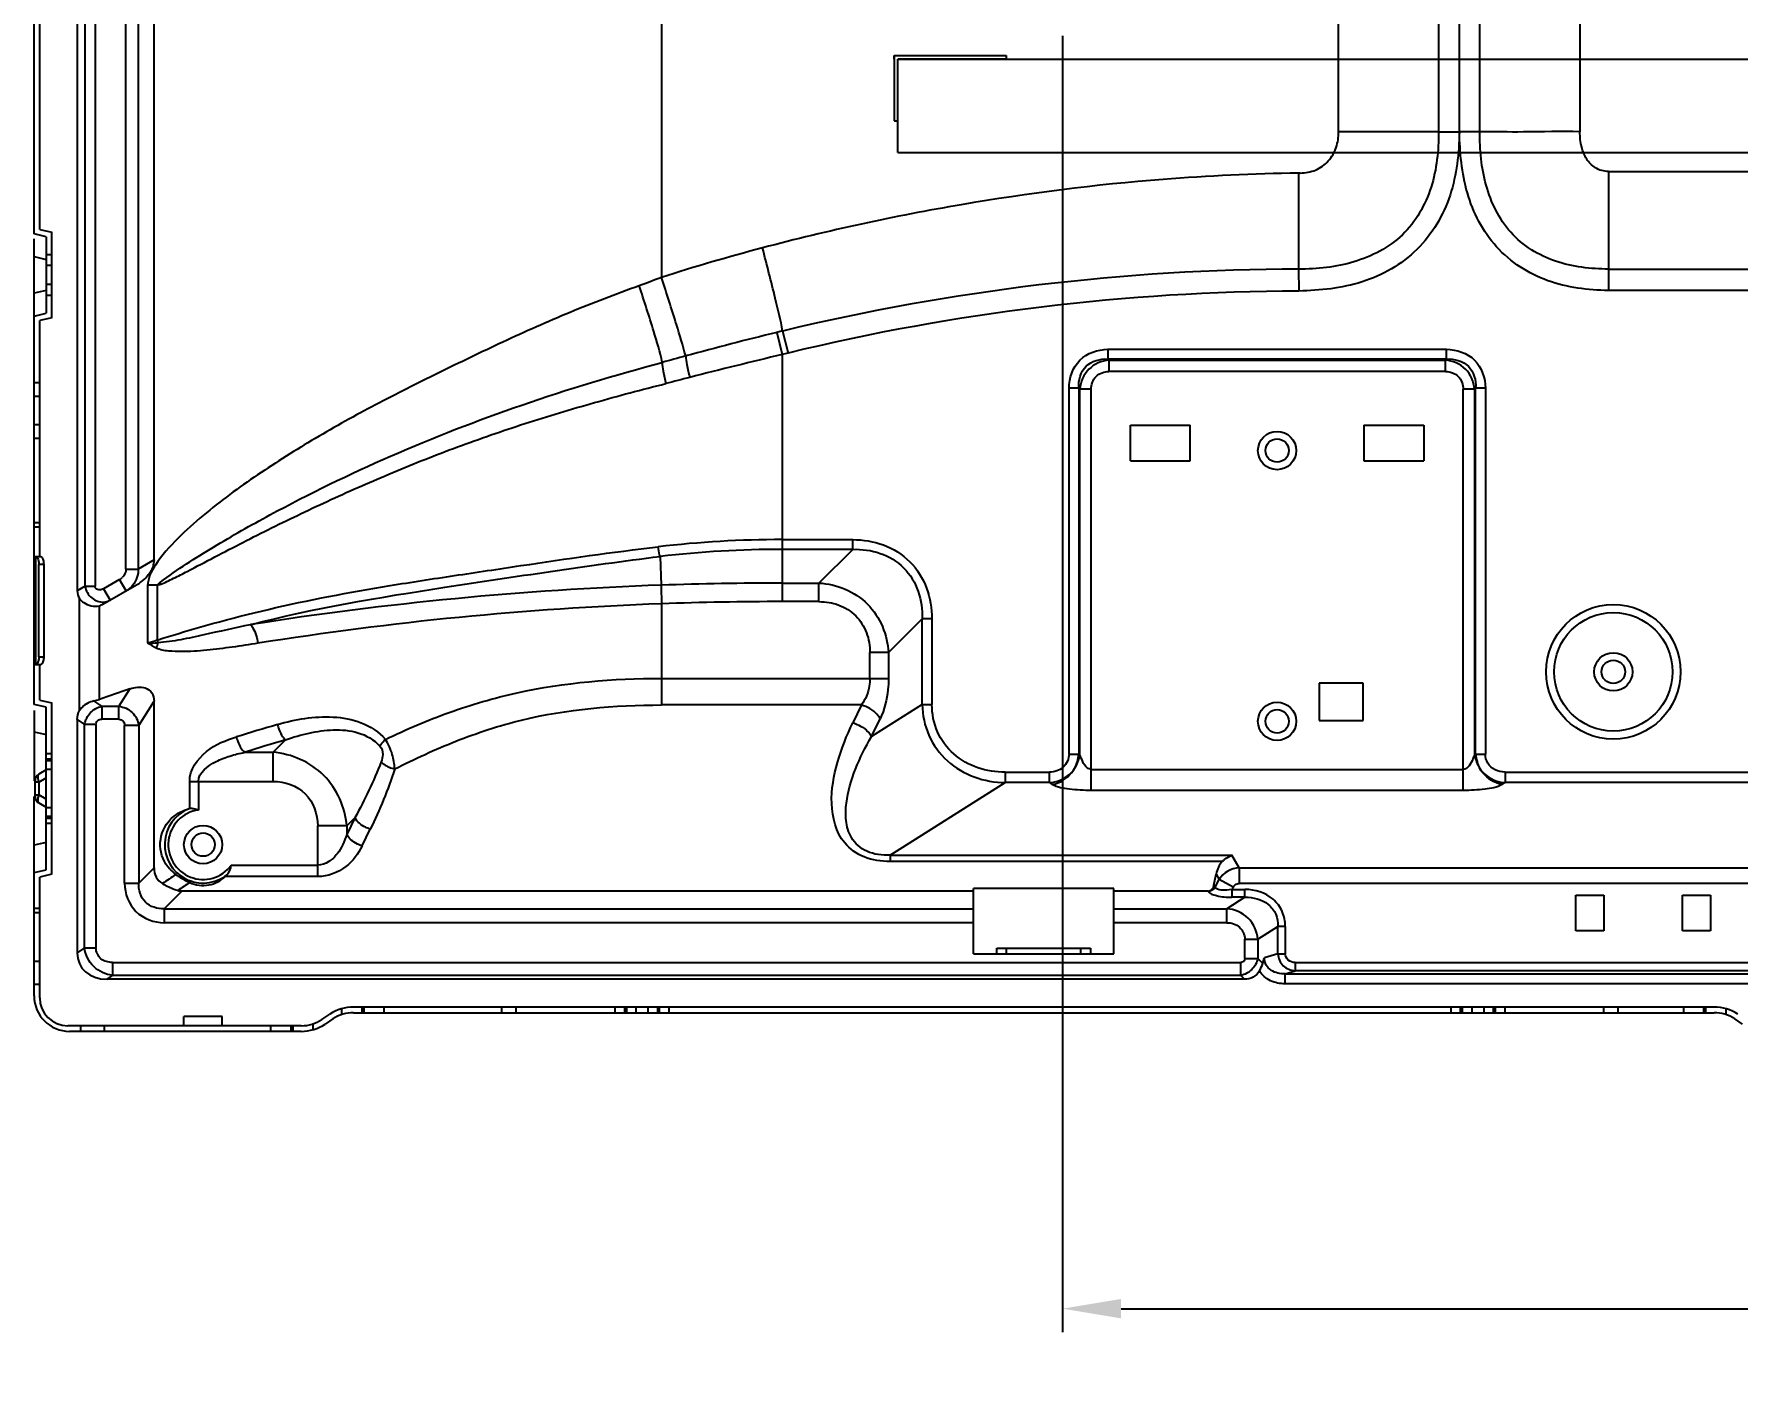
# Model space of a CAD drawing. Header units: millimetres. Extents: x 7835 to 8931, y -815 to 22.
# Drawn here: x 7835.2 to 8017.6, y -685 to -541.9 of the extents above; entities that cross this region are included whole.
import ezdxf

# ---------------------------------------------------------------- set-up
doc = ezdxf.new("R2010")
doc.units = ezdxf.units.MM
doc.header["$LTSCALE"] = 46.255
doc.header["$PDMODE"] = 3
doc.header["$PDSIZE"] = 0.3125
doc.layers.get('0').update_dxf_attribs({"linetype": 'CONTINUOUS'})
doc.layers.get('Defpoints').update_dxf_attribs({"linetype": 'CONTINUOUS'})
doc.styles.get("Standard").update_dxf_attribs({"font": 'simfang.ttf'})
doc.dimstyles.new('001', dxfattribs={"dimscale": 2.5, "dimtxt": 4, "dimasz": 2.5, "dimexe": 1, "dimexo": 1, "dimgap": 0.5, "dimtad": 0, "dimzin": 0, "dimdsep": 46, "dimtxsty": 'Standard', "dimcen": 0, "dimclrd": 2, "dimclre": 2, "dimclrt": 5, "dimadec": 0, "dimazin": 0, "dimtp": 0.01, "dimtm": 0.01, "dimtfac": 1, "dimtofl": 0, "dimtmove": 0, "dimatfit": 3, "dimldrblk": 'CLOSED', "dimfxl": 1, "dimtolj": 1, "dimtzin": 0, "dimarcsym": 0})

# ---------------------------------------------------------------- blocks, each defined once
blk = doc.blocks.new('001')
at = {"color": 1, "linetype": 'Continuous'}
for p, q in [((7927.68, -120.82), (7927.68, -110.82)), ((7927.68, -110.82), (8838.88, -110.82)), ((7927.68, -120.82), (8838.88, -120.82))]:
    blk.add_line(p, q, dxfattribs=at)
blk = doc.blocks.new('*D433')
at = {"color": 2, "lineweight": -2, "transparency": 16777216}
for p, q in [((7945.31, -542.12), (7945.31, -680.92)), ((8144.28, -542.12), (8144.28, -680.92)), ((7951.56, -678.42), (8022.8, -678.42)), ((8138.03, -678.42), (8066.79, -678.42))]:
    blk.add_line(p, q, dxfattribs=at)
at = {"color": 2, "transparency": 16777216}
for points in [[(7951.56, -677.38), (7951.56, -679.46), (7945.31, -678.42)], [(8138.03, -677.38), (8138.03, -679.46), (8144.28, -678.42)]]:
    blk.add_solid(points, dxfattribs=at)
at = {"layer": 'Defpoints', "color": 0, "transparency": 16777216}
for p in [(7945.31, -539.62), (8144.28, -539.62), (7945.31, -678.42)]:
    blk.add_point(p, dxfattribs=at)
at = {"color": 5, "transparency": 16777216, "insert": (8044.79, -678.42), "char_height": 10, "attachment_point": 5}
blk.add_mtext('\\A1;198.96', dxfattribs=at)
blk = doc.blocks.new('_CLOSED')
at = {"color": 0, "linetype": 'ByBlock'}
for p, q in [((0, 0), (-1, 0.167)), ((-1, 0.167), (-1, -0.167)), ((-1, -0.167), (0, 0)), ((-1, 0), (0, 0))]:
    blk.add_line(p, q, dxfattribs=at)

msp = doc.modelspace()

# ---------------------------------------------------------------- linework, layer by layer
at = {"color": 7, "linetype": 'Continuous'}
for p, q in [((7839.797, -27.339), (7839.797, -601.54)), ((7840.636, -601.056), (7840.636, -28.178)), ((7841.708, -28.178), (7841.708, -601.056)), ((7845.015, -599.21), (7845.015, -33.97)), ((7846.331, -33.97), (7846.331, -599.21)), ((7848.019, -598.236), (7848.019, -86.704)), ((7974.851, -552.395), (7974.851, -183.42)), ((7985.564, -183.42), (7985.567, -552.395)), ((7987.797, -552.396), (7987.793, -183.42)), ((7989.974, -552.397), (7989.974, -183.42)), ((8000.699, -183.42), (8000.699, -552.396)), ((7902.359, -355.855), (7902.359, -568.005)), ((7835.175, -563.32), (7835.175, -453.565)), ((7835.775, -562.843), (7835.775, -506.92)), ((7927.275, -544.62), (7927.275, -544.22)), ((7927.275, -544.22), (7939.275, -544.22)), ((7927.275, -544.22), (7927.275, -551.22)), ((7939.275, -544.62), (7927.675, -544.62)), ((7927.675, -551.22), (7927.675, -544.62)), ((7939.275, -544.22), (7939.275, -544.62)), ((7927.275, -551.22), (7927.675, -551.22)), ((7985.566, -552.395), (7974.851, -552.395)), ((7985.567, -552.395), (7987.793, -552.384)), ((7989.974, -552.397), (7987.797, -552.396)), ((7970.575, -556.805), (7970.577, -567.091)), ((8003.765, -556.637), (8003.765, -569.38)), ((8003.765, -556.637), (8158.522, -556.637)), ((7836.475, -563.62), (7835.175, -563.32)), ((7835.775, -562.843), (7837.075, -563.143)), ((7836.475, -563.62), (7836.475, -571.82)), ((7837.075, -572.297), (7837.075, -563.143)), ((7835.175, -613.72), (7835.175, -563.843)), ((7836.475, -565.52), (7837.075, -565.52)), ((7835.175, -565.756), (7836.475, -566.056)), ((7837.075, -566.72), (7836.475, -566.72)), ((7970.577, -567.09), (7970.584, -569.441)), ((8003.765, -567.084), (8169.522, -567.084)), ((7836.475, -568.72), (7837.075, -568.72)), ((7836.475, -569.384), (7835.175, -569.684)), ((7837.075, -569.92), (7836.475, -569.92)), ((8169.522, -569.379), (8003.758, -569.38)), ((7835.175, -572.12), (7836.475, -571.82)), ((7837.075, -572.297), (7835.775, -572.597)), ((7835.775, -597.92), (7835.775, -572.597)), ((7915.33, -573.718), (7914.694, -573.875)), ((7914.694, -573.874), (7915.275, -576.236)), ((7915.331, -573.719), (7915.903, -576.082)), ((7915.275, -576.236), (7915.275, -602.701)), ((7950.152, -575.681), (7950.152, -576.72)), ((7950.152, -575.681), (7986.416, -575.681)), ((7986.416, -576.72), (7986.416, -575.681)), ((7950.267, -576.835), (7950.152, -576.72)), ((7986.416, -576.72), (7950.152, -576.72)), ((7950.267, -576.835), (7950.267, -578.048)), ((7950.267, -576.835), (7986.301, -576.835)), ((7986.301, -578.048), (7950.267, -578.048)), ((7986.301, -576.835), (7986.416, -576.72)), ((7986.301, -578.048), (7986.301, -576.835)), ((7835.175, -579.22), (7835.775, -579.22)), ((7945.995, -619.019), (7945.995, -579.838)), ((7947.034, -579.838), (7945.995, -579.838)), ((7947.15, -579.953), (7947.034, -579.838)), ((7947.034, -579.838), (7947.034, -619.019)), ((7947.15, -619.092), (7947.15, -579.953)), ((7948.362, -579.953), (7947.15, -579.953)), ((7948.362, -622.92), (7948.362, -579.953)), ((7988.206, -622.92), (7988.206, -579.953)), ((7989.419, -579.953), (7988.206, -579.953)), ((7989.419, -579.953), (7989.534, -579.838)), ((7989.419, -579.953), (7989.419, -619.091)), ((7989.534, -619.019), (7989.534, -579.838)), ((7990.573, -579.838), (7989.534, -579.838)), ((7990.573, -579.838), (7990.573, -619.019)), ((7835.775, -580.72), (7835.175, -580.72)), ((7835.175, -583.72), (7835.775, -583.72)), ((7835.775, -585.22), (7835.175, -585.22)), ((7952.575, -587.62), (7952.575, -583.82)), ((7952.575, -583.82), (7958.975, -583.82)), ((7958.975, -587.62), (7958.975, -583.82)), ((7977.575, -583.82), (7977.575, -587.62)), ((7977.575, -583.82), (7983.975, -583.82)), ((7983.975, -583.82), (7983.975, -587.62)), ((7952.575, -587.62), (7958.975, -587.62)), ((7977.575, -587.62), (7983.975, -587.62)), ((7835.175, -594.22), (7835.775, -594.22)), ((7835.775, -594.72), (7835.176, -594.72)), ((7915.275, -596.062), (7922.828, -596.062)), ((7922.828, -597.101), (7922.828, -596.062)), ((7835.903, -597.92), (7835.198, -597.92)), ((7835.321, -597.901), (7835.321, -609.44)), ((7848.019, -598.236), (7846.331, -599.21)), ((7902.213, -597.864), (7902.323, -600.941)), ((7922.828, -597.101), (7915.275, -597.101)), ((7922.828, -597.101), (7919.219, -600.709)), ((7835.688, -608.62), (7835.688, -598.72)), ((7836.241, -598.72), (7835.688, -598.72)), ((7836.241, -608.62), (7836.241, -598.72)), ((7845.015, -599.21), (7846.331, -599.21)), ((7840.636, -601.056), (7839.797, -601.54)), ((7840.636, -601.056), (7841.708, -601.056)), ((7842.543, -602.989), (7846.154, -600.904)), ((7844.338, -600.336), (7842.611, -601.333)), ((7842.611, -601.333), (7843.311, -602.545)), ((7845.038, -601.548), (7844.338, -600.336)), ((7847.33, -600.928), (7847.336, -607.128)), ((7848.353, -600.928), (7848.348, -606.829)), ((7848.353, -600.928), (7848.427, -600.852)), ((7915.275, -600.709), (7919.219, -600.709)), ((7919.219, -602.701), (7919.219, -600.709)), ((7840.05, -614.372), (7840.05, -602.371)), ((7842.165, -613.168), (7842.165, -603.145)), ((7902.359, -602.933), (7902.359, -613.77)), ((7919.219, -602.701), (7915.275, -602.701)), ((7926.667, -608.157), (7930.275, -604.549)), ((7930.275, -613.726), (7930.275, -604.549)), ((7931.315, -604.549), (7930.275, -604.549)), ((7931.315, -604.549), (7931.315, -613.726)), ((7835.688, -608.62), (7836.241, -608.62)), ((7924.675, -610.941), (7924.675, -608.157)), ((7926.667, -608.157), (7924.675, -608.157)), ((7926.667, -608.157), (7926.667, -610.941)), ((7835.176, -609.42), (7835.903, -609.42)), ((7835.775, -613.243), (7835.775, -609.42)), ((7902.359, -610.941), (7926.667, -610.941)), ((7845.438, -612.04), (7844.258, -613.912)), ((7972.775, -611.42), (7972.775, -615.42)), ((7977.475, -611.42), (7972.775, -611.42)), ((7977.475, -615.42), (7977.475, -611.42)), ((7835.175, -614.347), (7835.175, -621.875)), ((7836.475, -614.02), (7835.176, -613.72)), ((7835.775, -613.243), (7837.075, -613.543)), ((7836.475, -624.753), (7836.475, -614.02)), ((7837.075, -620.64), (7837.075, -613.543)), ((7842.422, -613.912), (7841.584, -613.335)), ((7842.422, -613.912), (7842.422, -615.297)), ((7842.422, -613.912), (7844.258, -613.912)), ((7844.258, -615.297), (7844.258, -613.912)), ((7846.379, -615.967), (7848.019, -613.366)), ((7848.019, -631.219), (7848.019, -613.366)), ((7923.77, -613.77), (7902.359, -613.77)), ((7923.77, -613.77), (7922.847, -615.674)), ((7930.275, -613.726), (7924.839, -617.152)), ((7930.275, -613.726), (7931.315, -613.726)), ((7835.175, -616.643), (7836.475, -616.943)), ((7839.797, -615.31), (7839.797, -640.311)), ((7839.797, -615.31), (7840.576, -615.846)), ((7840.576, -639.775), (7840.576, -615.846)), ((7841.802, -615.846), (7840.576, -615.846)), ((7841.802, -615.846), (7841.802, -639.775)), ((7844.258, -615.297), (7842.422, -615.297)), ((7844.875, -632.859), (7844.875, -615.967)), ((7846.379, -615.967), (7844.875, -615.967)), ((7846.379, -615.967), (7846.379, -632.859)), ((7924.839, -617.152), (7925.762, -615.248)), ((7972.775, -615.42), (7977.475, -615.42)), ((7862.109, -617.506), (7860.78, -618.834)), ((7836.475, -618.977), (7837.075, -618.977)), ((7837.075, -619.557), (7836.475, -619.557)), ((7836.475, -619.721), (7837.075, -619.721)), ((7857.737, -618.834), (7860.78, -618.834)), ((7860.78, -621.952), (7860.78, -618.834)), ((7945.995, -619.019), (7947.034, -619.019)), ((7947.15, -619.092), (7947.034, -619.019)), ((7989.534, -619.019), (7989.419, -619.091)), ((7989.534, -619.019), (7990.573, -619.019)), ((7835.275, -623.565), (7835.275, -621.875)), ((7835.675, -622.048), (7835.275, -622.048)), ((7836.475, -620.72), (7835.675, -621.182)), ((7835.675, -622.048), (7836.475, -621.586)), ((7835.675, -622.048), (7835.675, -623.392)), ((7837.075, -620.687), (7836.475, -620.687)), ((7837.075, -631.897), (7837.075, -620.687)), ((7851.835, -621.952), (7851.835, -624.879)), ((7851.835, -621.952), (7860.78, -621.952)), ((7852.772, -621.952), (7852.772, -625.021)), ((7926.848, -629.851), (7939.164, -622.087)), ((7939.164, -620.959), (7939.164, -622.087)), ((7939.164, -620.959), (7943.889, -620.959)), ((7943.889, -622.087), (7939.164, -622.087)), ((7943.889, -622.087), (7943.889, -620.959)), ((7943.889, -622.087), (7944.205, -622.286)), ((7948.362, -620.665), (7988.206, -620.665)), ((7992.363, -622.286), (7992.679, -622.087)), ((7992.679, -620.959), (7992.679, -622.087)), ((7992.679, -620.959), (8048.088, -620.959)), ((8048.088, -622.087), (7992.679, -622.087)), ((7835.175, -644.92), (7835.175, -623.565)), ((7835.275, -623.392), (7835.675, -623.392)), ((7836.475, -623.854), (7835.675, -623.392)), ((7988.206, -622.92), (7948.362, -622.92)), ((7835.675, -624.258), (7836.475, -624.72)), ((7836.475, -624.753), (7837.075, -624.753)), ((7836.475, -631.42), (7836.475, -624.8)), ((7837.075, -625.718), (7836.475, -625.718)), ((7836.475, -625.883), (7837.075, -625.883)), ((7837.075, -626.463), (7836.475, -626.463)), ((7865.543, -630.919), (7865.543, -626.715)), ((7868.661, -626.715), (7865.543, -626.715)), ((7869.532, -625.844), (7868.661, -627.642)), ((7868.661, -626.715), (7869.532, -625.844)), ((7868.661, -626.715), (7868.661, -627.642)), ((7870.307, -628.863), (7871.178, -627.065)), ((7836.475, -628.497), (7835.175, -628.797)), ((7848.019, -631.219), (7846.379, -632.859)), ((7856.291, -630.919), (7865.543, -630.919)), ((7926.848, -629.851), (7926.848, -630.534)), ((7926.848, -629.851), (7963.423, -629.851)), ((7962.404, -630.534), (7926.848, -630.534)), ((7964.223, -631.196), (7963.423, -629.851)), ((7964.223, -631.196), (7964.223, -632.887)), ((7964.223, -631.196), (8802.328, -631.196)), ((7835.175, -631.72), (7836.475, -631.42)), ((7837.075, -631.897), (7835.775, -632.197)), ((7835.775, -645.12), (7835.775, -632.197)), ((7844.875, -632.859), (7846.379, -632.859)), ((7865.534, -632.141), (7855.64, -632.141)), ((7961.51, -633.054), (7961.735, -631.902)), ((7961.641, -633.274), (7961.51, -633.054)), ((7961.641, -633.274), (7962.075, -632.474)), ((7961.735, -631.902), (7962.075, -632.474)), ((7963.562, -633.281), (7962.075, -632.474)), ((8802.328, -632.887), (7964.223, -632.887)), ((7849.104, -635.584), (7850.997, -633.691)), ((7935.775, -633.691), (7850.997, -633.691)), ((7935.775, -640.42), (7935.775, -633.42)), ((7950.775, -633.42), (7935.775, -633.42)), ((7950.775, -640.42), (7950.775, -633.42)), ((7960.883, -633.691), (7950.775, -633.691)), ((7964.834, -634.363), (7962.897, -635.584)), ((7963.434, -633.518), (7963.434, -634.363)), ((7964.834, -634.363), (7963.434, -634.363)), ((7963.498, -633.369), (7963.498, -633.518)), ((7963.498, -633.518), (7964.834, -633.518)), ((7964.834, -634.363), (7964.834, -633.518)), ((8000.275, -637.94), (8000.275, -634.14)), ((8000.275, -634.14), (8003.275, -634.14)), ((8003.275, -634.14), (8003.275, -637.94)), ((8011.675, -637.94), (8011.675, -634.14)), ((8011.675, -634.14), (8014.675, -634.14)), ((8014.675, -634.14), (8014.675, -637.94)), ((7835.175, -635.52), (7835.775, -635.52)), ((7835.775, -636.02), (7835.175, -636.02)), ((7849.104, -635.584), (7849.104, -637.088)), ((7849.104, -635.584), (7935.775, -635.584)), ((7950.775, -635.584), (7962.897, -635.584)), ((7962.897, -637.088), (7962.897, -635.584)), ((7935.775, -637.088), (7849.104, -637.088)), ((7962.897, -637.088), (7950.775, -637.088)), ((7966.197, -638.852), (7968.362, -637.487)), ((7968.362, -640.417), (7968.362, -637.487)), ((7969.141, -637.487), (7968.362, -637.487)), ((7969.141, -637.487), (7969.141, -640.417)), ((8003.275, -637.94), (8000.275, -637.94)), ((8014.675, -637.94), (8011.675, -637.94)), ((7840.576, -639.775), (7839.797, -640.311)), ((7840.576, -639.775), (7841.802, -639.775)), ((7938.275, -640.42), (7938.275, -639.82)), ((7938.275, -639.82), (7948.275, -639.82)), ((7939.275, -639.82), (7939.275, -640.42)), ((7947.275, -640.42), (7947.275, -639.82)), ((7948.275, -639.82), (7948.275, -640.42)), ((7964.811, -640.909), (7964.811, -638.852)), ((7964.811, -638.852), (7966.197, -638.852)), ((7966.197, -638.852), (7966.197, -640.909)), ((7835.175, -641.22), (7835.775, -641.22)), ((7843.573, -641.343), (7843.573, -642.728)), ((7843.573, -641.343), (7964.378, -641.343)), ((7935.775, -640.42), (7950.775, -640.42)), ((7964.378, -642.728), (7964.378, -641.343)), ((7964.811, -640.909), (7966.197, -640.909)), ((7966.736, -641.448), (7966.197, -640.909)), ((7968.362, -640.417), (7966.919, -640.858)), ((7968.362, -640.417), (7969.141, -640.417)), ((7970.196, -641.344), (7970.196, -642.23)), ((7970.196, -641.344), (8036.355, -641.344)), ((7835.775, -643.72), (7835.175, -643.72)), ((7842.986, -643.132), (7843.573, -642.728)), ((7964.782, -643.132), (7842.986, -643.132)), ((7964.378, -642.728), (7843.573, -642.728)), ((7964.378, -642.728), (7964.782, -643.132)), ((7969.129, -642.556), (7970.196, -642.23)), ((7969.129, -643.639), (7969.129, -642.556)), ((7969.129, -642.556), (8037.421, -642.556)), ((8037.422, -643.639), (7969.129, -643.639)), ((8036.355, -642.23), (7970.196, -642.23)), ((7851.225, -648.12), (7851.225, -647.12)), ((7855.325, -647.12), (7851.225, -647.12)), ((7855.325, -648.12), (7855.325, -647.12)), ((7866.001, -647.448), (7866.835, -646.892)), ((7867.168, -647.392), (7866.334, -647.947)), ((7868.144, -646.918), (7868.144, -646.291)), ((8015.064, -646.12), (7869.387, -646.12)), ((7869.387, -646.72), (8015.064, -646.72)), ((7870.265, -646.12), (7870.265, -646.72)), ((7870.508, -646.72), (7870.508, -646.12)), ((7872.629, -646.12), (7872.629, -646.72)), ((7885.275, -646.72), (7885.275, -646.12)), ((7886.775, -646.12), (7886.775, -646.72)), ((7897.407, -646.72), (7897.407, -646.12)), ((7898.392, -646.12), (7898.392, -646.72)), ((7898.63, -646.72), (7898.63, -646.12)), ((7899.615, -646.12), (7899.615, -646.72)), ((7900.936, -646.72), (7900.936, -646.12)), ((7901.921, -646.12), (7901.921, -646.72)), ((7902.159, -646.72), (7902.159, -646.12)), ((7903.144, -646.12), (7903.144, -646.72)), ((7986.907, -646.72), (7986.907, -646.12)), ((7987.892, -646.12), (7987.892, -646.72)), ((7988.13, -646.72), (7988.13, -646.12)), ((7989.115, -646.12), (7989.115, -646.72)), ((7990.436, -646.72), (7990.436, -646.12)), ((7991.421, -646.12), (7991.421, -646.72)), ((7991.659, -646.72), (7991.659, -646.12)), ((7992.644, -646.12), (7992.644, -646.72)), ((8003.275, -646.72), (8003.275, -646.12)), ((8004.775, -646.12), (8004.775, -646.72)), ((8011.822, -646.72), (8011.822, -646.12)), ((8013.943, -646.12), (8013.943, -646.72)), ((8014.186, -646.72), (8014.186, -646.12)), ((8016.307, -646.291), (8016.307, -646.918)), ((8018.117, -647.947), (8017.283, -647.392)), ((7863.783, -648.12), (7838.775, -648.12)), ((7863.783, -648.72), (7838.975, -648.72)), ((7840.175, -648.72), (7840.175, -648.12)), ((7842.675, -648.12), (7842.675, -648.72)), ((7860.54, -648.72), (7860.54, -648.12)), ((7862.661, -648.12), (7862.661, -648.72)), ((7862.904, -648.72), (7862.904, -648.12)), ((7865.025, -647.922), (7865.025, -648.549))]:
    msp.add_line(p, q, dxfattribs=at)
msp.add_lwpolyline([(7848.374, -600.935), (7848.406, -600.932), (7848.441, -600.93), (7848.48, -600.929)], dxfattribs=at)
for centre, radius in [((7968.275, -586.52), 2.05), ((7968.275, -586.52), 1.25), ((8004.275, -610.22), 7.204), ((8004.275, -610.22), 6.338), ((8004.275, -610.22), 2.05), ((8004.275, -610.22), 1.25), ((7968.275, -615.52), 2.05), ((7968.275, -615.52), 1.25), ((7853.275, -628.72), 2.05), ((7853.275, -628.72), 1.25)]:
    msp.add_circle(centre, radius, dxfattribs=at)
for centre, radius, start, end in [((7971.237, -806.104), 239.015, 90.15826, 103.52704), ((7951.288, -705.602), 146.038, 109.57495, 110.57496), ((7971.436, -804.833), 235.395, 90.20726, 103.64535), ((8007.395, -953.057), 390.35, 103.73792, 105.21533), ((7980.572, -853.055), 286.815, 105.28775, 105.80971), ((8063.836, -1196.239), 637.554, 103.474756, 104.390308), ((7958.253, -750.845), 179.821, 103.62188, 103.82777), ((7970.646, -833.276), 262.819, 104.37707, 104.95232), ((7915.237, -711.015), 114.953, 89.981, 96.60892), ((7915.243, -708.727), 111.626, 89.98333, 96.70341), ((7843.633, -599.114), 1.41, 300.01243, 314.37616), ((7844.181, -597.299), 4.103, 307.15896, 319.2518), ((7843.708, -596.673), 4.887, 300.03311, 307.14657), ((7853.485, -601.686), 6.202, 171.12526, 172.97882), ((7847.839, -861.9), 260.972, 89.88716, 90.1119), ((7915.061, -964.417), 363.7, 92.00715, 98.97215), ((7915.275, -963.198), 362.489, 90, 92.04775), ((7841.801, -601.74), 1.451, 284.49495, 289.8092), ((7915.462, -959.71), 357.018, 92.10328, 99.07649), ((7915.275, -963.198), 360.497, 90, 92.05332), ((7847.746, -595.551), 11.584, 267.96869, 273.37038), ((7852.171, -599.843), 8.744, 236.42761, 243.46045), ((8061.504, -1243.985), 667.862, 108.875864, 109.172905), ((7840.292, -607.758), 5.725, 283.04648, 289.09185), ((7944.182, -895.448), 289.807, 106.45124, 107.35468), ((7993.143, -618.498), 3.771, 189.0594, 192.47956), ((7993.314, -618.458), 3.946, 192.50423, 200.72805), ((7993.474, -618.396), 4.118, 200.74391, 212.01321), ((7836.075, -621.875), 0.8, 120, 180), ((7836.075, -623.565), 0.8, 180, 240), ((7853.275, -628.72), 4.119, 111.76942, 308.35809), ((7853.275, -628.72), 3.733, 97.75234, 323.89711), ((7964.353, -633.858), 2.666, 92.80706, 148.7117), ((8045.595, -919.207), 347.352, 124.19985, 124.4869), ((7852.651, -628.663), 3.985, 222.50163, 234.81133), ((8045.282, -917.094), 343.888, 124.23033, 124.48705), ((7838.975, -644.92), 3.8, 180, 270), ((7838.775, -645.12), 3, 180, 270), ((7863.783, -644.12), 4, 270, 303.69007), ((7869.387, -650.72), 4.6, 90, 123.69007), ((7869.387, -650.72), 4, 90, 123.69007), ((8015.064, -650.72), 4.6, 56.30993, 90), ((8015.064, -650.72), 4, 56.30993, 90), ((7863.783, -644.12), 4.6, 270, 303.69007)]:
    msp.add_arc(centre, radius, start, end, dxfattribs=at)
for centre, major_axis, ratio, start_param, end_param in [((7964.465, -634.045), (-1.505, 3.876), 0.6114574, 0.258715, 0.7695704), ((7844.496, -638.975), (4.233, 2.913), 0.7005829, 2.6924139, 3.9360092)]:
    msp.add_ellipse(centre, major_axis=major_axis, ratio=ratio, start_param=start_param, end_param=end_param, dxfattribs=at)
for points, knots in [([(7985.567, -552.395), (7985.572, -554.387), (7985.172, -558.402), (7982.099, -563.836), (7976.572, -566.688), (7972.57, -567.093), (7970.577, -567.091)], [0, 0, 0, 0, 0.2506344, 0.4999142, 0.7491872, 1, 1, 1, 1]), ([(7987.791, -552.384), (7987.749, -554.668), (7987.282, -559.282), (7983.672, -565.426), (7977.477, -568.94), (7972.868, -569.373), (7970.584, -569.441)], [0, 0, 0, 0, 0.250494, 0.4999243, 0.7493773, 1, 1, 1, 1]), ([(7970.745, -556.802), (7971.304, -556.776), (7972.443, -556.607), (7973.847, -555.581), (7974.722, -554.093), (7974.847, -552.955), (7974.851, -552.395)], [0, 0, 0, 0, 0.2504045, 0.5000238, 0.7497624, 1, 1, 1, 1]), ([(8003.758, -569.38), (8001.561, -569.33), (7997.106, -568.835), (7991.334, -565.088), (7988.216, -559.01), (7987.838, -554.582), (7987.791, -552.384)], [0, 0, 0, 0, 0.2503948, 0.4998422, 0.7494354, 1, 1, 1, 1]), ([(8003.765, -567.084), (8001.853, -567.092), (7998.934, -566.737), (7995.429, -565.118), (7992.464, -562.627), (7990.308, -558.148), (7989.967, -554.309), (7989.972, -552.397)], [0, 0, 0, 0, 0.2500988, 0.375398, 0.5008677, 0.749847, 1, 1, 1, 1]), ([(8000.699, -552.396), (7998.684, -552.302), (7995.106, -552.46), (7991.531, -552.386), (7989.972, -552.397)], [0, 0, 0, 0, 0.5642068, 1, 1, 1, 1]), ([(8003.765, -556.637), (8003.272, -556.637), (8002.319, -556.376), (8001.346, -555.326), (8000.793, -553.968), (8000.699, -552.946), (8000.699, -552.396)], [0, 0, 0, 0, 0.2545617, 0.4768133, 0.7161851, 1, 1, 1, 1]), ([(7970.575, -556.805), (7965.735, -556.883), (7953.638, -557.438), (7934.405, -559.886), (7920.191, -562.959), (7913.174, -564.822)], [0, 0, 0, 0, 0.250035, 0.625014, 1, 1, 1, 1]), ([(7915.331, -573.719), (7915.11, -572.542), (7914.388, -569.575), (7913.645, -566.615), (7913.174, -564.822)], [0, 0, 0, 0, 0.3923693, 1, 1, 1, 1]), ([(7899.965, -568.88), (7897.476, -569.767), (7892.563, -571.656), (7885.415, -574.848), (7878.492, -578.19), (7871.75, -581.549), (7865.277, -585.149), (7859.074, -589.049), (7854.146, -592.641), (7850.509, -595.904), (7848.85, -597.749), (7848.167, -598.783)], [0, 0, 0, 0, 0.1313925, 0.2615285, 0.3890446, 0.5135162, 0.6359524, 0.7570493, 0.8776991, 0.9383933, 1, 1, 1, 1]), ([(7902.431, -577.09), (7902.204, -575.964), (7901.376, -573.222), (7900.512, -570.499), (7899.965, -568.88)], [0, 0, 0, 0, 0.4020429, 1, 1, 1, 1]), ([(7904.949, -576.39), (7904.657, -575.263), (7903.795, -572.466), (7902.908, -569.678), (7902.359, -568.005)], [0, 0, 0, 0, 0.3979697, 1, 1, 1, 1]), ([(7904.949, -576.39), (7904.954, -576.702), (7905.098, -577.475), (7905.269, -578.235), (7905.388, -578.688)], [0, 0, 0, 0, 0.3995874, 1, 1, 1, 1]), ([(7945.995, -579.838), (7945.995, -578.766), (7946.774, -576.459), (7949.081, -575.681), (7950.152, -575.681)], [0, 0, 0, 0, 0.5000687, 1, 1, 1, 1]), ([(7986.416, -575.681), (7987.488, -575.681), (7989.795, -576.459), (7990.573, -578.767), (7990.573, -579.838)], [0, 0, 0, 0, 0.5000687, 1, 1, 1, 1]), ([(7848.695, -600.606), (7850.523, -599.252), (7854.401, -596.78), (7862.555, -592.149), (7873.482, -586.848), (7887.526, -581.39), (7897.369, -578.437), (7902.431, -577.09)], [0, 0, 0, 0, 0.1158311, 0.233681, 0.4774043, 0.7333027, 1, 1, 1, 1]), ([(7902.431, -577.09), (7902.418, -577.401), (7902.548, -578.168), (7902.717, -578.915), (7902.835, -579.357)], [0, 0, 0, 0, 0.4048103, 1, 1, 1, 1]), ([(7947.034, -579.838), (7946.983, -579.017), (7947.468, -577.154), (7949.332, -576.669), (7950.152, -576.72)], [0, 0, 0, 0, 0.4999917, 1, 1, 1, 1]), ([(7950.267, -576.835), (7949.485, -576.899), (7947.905, -577.591), (7947.213, -579.171), (7947.15, -579.953)], [0, 0, 0, 0, 0.5000497, 1, 1, 1, 1]), ([(7948.362, -579.953), (7948.362, -579.462), (7948.721, -578.407), (7949.777, -578.048), (7950.267, -578.048)], [0, 0, 0, 0, 0.500187, 1, 1, 1, 1]), ([(7989.419, -579.953), (7989.355, -579.171), (7988.663, -577.591), (7987.083, -576.898), (7986.301, -576.835)], [0, 0, 0, 0, 0.5000497, 1, 1, 1, 1]), ([(7986.301, -578.048), (7986.792, -578.048), (7987.847, -578.407), (7988.206, -579.463), (7988.206, -579.953)], [0, 0, 0, 0, 0.5001861, 1, 1, 1, 1]), ([(7986.416, -576.72), (7987.236, -576.669), (7989.1, -577.154), (7989.585, -579.017), (7989.534, -579.838)], [0, 0, 0, 0, 0.4999917, 1, 1, 1, 1]), ([(7848.652, -600.867), (7848.907, -600.789), (7849.394, -600.556), (7850.37, -600.089), (7852.081, -599.2), (7854.544, -597.903), (7857.548, -596.343), (7861.672, -594.263), (7867.002, -591.718), (7873.63, -588.801), (7880.548, -586.063), (7887.751, -583.565), (7895.209, -581.34), (7900.269, -579.979), (7902.835, -579.357)], [0, 0, 0, 0, 0.0136843, 0.0275552, 0.0555961, 0.1125324, 0.1704345, 0.2292478, 0.3495631, 0.4734341, 0.6007345, 0.7312253, 0.8645107, 1, 1, 1, 1]), ([(7922.828, -596.062), (7923.944, -596.062), (7926.202, -596.418), (7929.127, -598.25), (7930.959, -601.175), (7931.315, -603.433), (7931.315, -604.549)], [0, 0, 0, 0, 0.2502719, 0.5000034, 0.7497369, 1, 1, 1, 1]), ([(7835.321, -597.901), (7835.354, -597.901), (7835.537, -597.963), (7835.607, -598.172), (7835.643, -598.318)], [0, 0, 0, 0, 0.1793389, 1, 1, 1, 1]), ([(7836.241, -598.72), (7836.241, -598.651), (7836.226, -598.415), (7836.173, -598.165), (7836.072, -598.028)], [0, 0, 0, 0, 0.2876244, 1, 1, 1, 1]), ([(7848.348, -606.829), (7852.268, -605.558), (7860.521, -603.296), (7871.209, -601.266), (7880.252, -599.905), (7889.818, -598.465), (7897.089, -597.397), (7902.007, -596.826)], [0, 0, 0, 0, 0.226175, 0.4690263, 0.5967168, 0.7281952, 1, 1, 1, 1]), ([(7858.341, -605.168), (7865.184, -603.386), (7875.952, -601.618), (7890.614, -599.436), (7898.297, -598.345), (7902.213, -597.864)], [0, 0, 0, 0, 0.4768148, 0.7339947, 1, 1, 1, 1]), ([(7902.213, -597.864), (7902.19, -597.802), (7902.093, -597.462), (7902.04, -597.111), (7902.007, -596.826)], [0, 0, 0, 0, 0.1862775, 1, 1, 1, 1]), ([(7922.828, -597.101), (7923.818, -597.074), (7925.829, -597.327), (7928.461, -598.915), (7930.049, -601.547), (7930.302, -603.559), (7930.275, -604.549)], [0, 0, 0, 0, 0.2502976, 0.5000012, 0.7497049, 1, 1, 1, 1]), ([(7840.636, -601.056), (7840.716, -601.528), (7841.206, -602.415), (7842.171, -602.775), (7842.619, -602.75)], [0, 0, 0, 0, 0.5158607, 1, 1, 1, 1]), ([(7841.73, -601.174), (7841.723, -601.155), (7841.712, -601.116), (7841.708, -601.076), (7841.708, -601.056)], [0, 0, 0, 0, 0.5055677, 1, 1, 1, 1]), ([(7841.789, -601.285), (7841.777, -601.268), (7841.754, -601.232), (7841.737, -601.194), (7841.73, -601.174)], [0, 0, 0, 0, 0.5015266, 1, 1, 1, 1]), ([(7902.323, -600.941), (7902.319, -601.063), (7902.339, -601.727), (7902.345, -602.391), (7902.359, -602.933)], [0, 0, 0, 0, 0.1834899, 1, 1, 1, 1]), ([(7919.219, -600.709), (7921.103, -600.816), (7924.991, -602.386), (7926.56, -606.274), (7926.667, -608.157)], [0, 0, 0, 0, 0.5000616, 1, 1, 1, 1]), ([(7840.05, -602.371), (7840.168, -602.539), (7840.734, -603.08), (7841.613, -603.287), (7842.165, -603.145)], [0, 0, 0, 0, 0.2653134, 1, 1, 1, 1]), ([(7919.219, -602.701), (7919.937, -602.701), (7921.388, -602.93), (7923.269, -604.108), (7924.446, -605.988), (7924.675, -607.44), (7924.675, -608.157)], [0, 0, 0, 0, 0.2502421, 0.4999985, 0.7497546, 1, 1, 1, 1]), ([(7858.34, -605.168), (7856.673, -605.529), (7854.189, -606.072), (7850.902, -606.819), (7849.25, -607.039), (7848.427, -607.115)], [0, 0, 0, 0, 0.5063124, 0.7548374, 1, 1, 1, 1]), ([(7858.341, -605.168), (7858.446, -605.276), (7858.873, -605.867), (7859.071, -606.595), (7859.141, -607.163)], [0, 0, 0, 0, 0.2084262, 1, 1, 1, 1]), ([(7859.141, -607.163), (7858.229, -607.306), (7856.409, -607.588), (7853.683, -607.922), (7851.397, -608.1), (7849.596, -608.011), (7848.662, -607.886), (7848.264, -607.665)], [0, 0, 0, 0, 0.2524929, 0.5031047, 0.7518954, 0.8756118, 1, 1, 1, 1]), ([(7835.688, -608.62), (7835.688, -608.687), (7835.675, -608.919), (7835.622, -609.161), (7835.528, -609.3)], [0, 0, 0, 0, 0.2855838, 1, 1, 1, 1]), ([(7835.903, -609.42), (7835.932, -609.42), (7836.096, -609.359), (7836.156, -609.173), (7836.19, -609.041)], [0, 0, 0, 0, 0.1787309, 1, 1, 1, 1]), ([(7872.793, -617.449), (7875.021, -616.39), (7879.614, -614.4), (7889.416, -611.581), (7897.181, -610.902), (7902.359, -610.941)], [0, 0, 0, 0, 0.242477, 0.4909882, 1, 1, 1, 1]), ([(7924.675, -610.941), (7924.675, -611.209), (7924.596, -612.207), (7924.204, -613.181), (7923.77, -613.77)], [0, 0, 0, 0, 0.268347, 1, 1, 1, 1]), ([(7926.667, -610.941), (7926.667, -611.338), (7926.591, -612.809), (7926.231, -614.279), (7925.762, -615.248)], [0, 0, 0, 0, 0.2693002, 1, 1, 1, 1]), ([(7845.438, -612.04), (7845.701, -611.95), (7846.246, -611.822), (7847.109, -611.869), (7847.883, -612.416), (7848.019, -613.053), (7848.019, -613.366)], [0, 0, 0, 0, 0.2409153, 0.480419, 0.7290324, 1, 1, 1, 1]), ([(7841.584, -613.335), (7841.13, -613.441), (7840.534, -613.746), (7840.134, -614.235), (7840.05, -614.372)], [0, 0, 0, 0, 0.7436275, 1, 1, 1, 1]), ([(7840.576, -615.846), (7840.661, -615.383), (7841.114, -614.504), (7841.973, -614.008), (7842.422, -613.912)], [0, 0, 0, 0, 0.5058813, 1, 1, 1, 1]), ([(7844.258, -613.912), (7844.781, -613.967), (7845.806, -614.442), (7846.318, -615.455), (7846.379, -615.967)], [0, 0, 0, 0, 0.5051816, 1, 1, 1, 1]), ([(7873.792, -620.613), (7875.936, -619.543), (7880.338, -617.492), (7889.762, -614.409), (7897.327, -613.77), (7902.359, -613.77)], [0, 0, 0, 0, 0.242425, 0.4907811, 1, 1, 1, 1]), ([(7925.762, -615.248), (7925.675, -615.08), (7925.177, -614.396), (7924.396, -613.947), (7923.77, -613.77)], [0, 0, 0, 0, 0.225099, 1, 1, 1, 1]), ([(7930.275, -613.726), (7930.296, -614.848), (7930.771, -617.115), (7932.809, -619.919), (7935.781, -621.673), (7938.041, -622.066), (7939.164, -622.087)], [0, 0, 0, 0, 0.250031, 0.4999063, 0.749863, 1, 1, 1, 1]), ([(7939.164, -620.959), (7938.174, -620.959), (7936.177, -620.663), (7933.518, -619.183), (7931.703, -616.718), (7931.315, -614.713), (7931.315, -613.726)], [0, 0, 0, 0, 0.2504767, 0.5004972, 0.7501539, 1, 1, 1, 1]), ([(7841.802, -615.846), (7841.802, -615.696), (7841.943, -615.373), (7842.27, -615.297), (7842.422, -615.297)], [0, 0, 0, 0, 0.4973569, 1, 1, 1, 1]), ([(7844.258, -615.297), (7844.423, -615.297), (7844.772, -615.448), (7844.875, -615.801), (7844.875, -615.967)], [0, 0, 0, 0, 0.4982117, 1, 1, 1, 1]), ([(7861.243, -615.86), (7861.283, -616.03), (7861.465, -616.624), (7861.766, -617.215), (7862.109, -617.506)], [0, 0, 0, 0, 0.2803239, 1, 1, 1, 1]), ([(7861.244, -615.86), (7862.207, -615.579), (7864.174, -615.127), (7867.217, -614.935), (7870.286, -615.479), (7872.108, -616.656), (7872.793, -617.449)], [0, 0, 0, 0, 0.2459763, 0.4930488, 0.7430172, 1, 1, 1, 1]), ([(7862.109, -617.506), (7862.928, -617.215), (7864.602, -616.717), (7867.215, -616.344), (7869.915, -616.552), (7871.59, -617.481), (7872.203, -618.164)], [0, 0, 0, 0, 0.2451939, 0.4914532, 0.7410362, 1, 1, 1, 1]), ([(7926.848, -630.534), (7925.904, -630.534), (7924.069, -630.286), (7921.242, -628.307), (7920.254, -624.259), (7921.077, -619.84), (7922.187, -617.038), (7922.847, -615.674)], [0, 0, 0, 0, 0.1503514, 0.286568, 0.523508, 0.7588004, 1, 1, 1, 1]), ([(7922.847, -615.674), (7923.062, -615.735), (7923.84, -616.038), (7924.558, -616.606), (7924.839, -617.152)], [0, 0, 0, 0, 0.2666579, 1, 1, 1, 1]), ([(7851.839, -621.952), (7851.808, -620.724), (7853.475, -618.427), (7855.704, -617.53), (7856.833, -617.189)], [0, 0, 0, 0, 0.5101406, 1, 1, 1, 1]), ([(7856.833, -617.189), (7856.875, -617.359), (7857.067, -617.955), (7857.381, -618.55), (7857.736, -618.834)], [0, 0, 0, 0, 0.2784427, 1, 1, 1, 1]), ([(7872.203, -618.164), (7872.238, -618.107), (7872.413, -617.852), (7872.622, -617.621), (7872.793, -617.449)], [0, 0, 0, 0, 0.2147994, 1, 1, 1, 1]), ([(7872.203, -618.164), (7872.415, -618.401), (7872.588, -619.038), (7872.431, -619.615), (7872.332, -619.869)], [0, 0, 0, 0, 0.5383158, 1, 1, 1, 1]), ([(7873.792, -620.613), (7873.758, -620.093), (7873.593, -618.979), (7873.11, -617.953), (7872.793, -617.449)], [0, 0, 0, 0, 0.4667605, 1, 1, 1, 1]), ([(7926.848, -629.851), (7926, -629.879), (7924.353, -629.715), (7922.563, -628.147), (7922.034, -626.155), (7922.123, -623.625), (7923.053, -620.552), (7924.195, -618.271), (7924.839, -617.152)], [0, 0, 0, 0, 0.1573951, 0.2931061, 0.4119303, 0.5274123, 0.7604468, 1, 1, 1, 1]), ([(7852.772, -621.952), (7852.772, -621.006), (7854.314, -619.88), (7856.136, -619.215), (7857.202, -618.943), (7857.736, -618.834)], [0, 0, 0, 0, 0.4665372, 0.7307756, 1, 1, 1, 1]), ([(7868.661, -626.715), (7868.491, -624.74), (7866.747, -620.748), (7862.754, -619.004), (7860.78, -618.834)], [0, 0, 0, 0, 0.500051, 1, 1, 1, 1]), ([(7872.332, -619.869), (7872.422, -619.962), (7872.843, -620.32), (7873.377, -620.536), (7873.792, -620.613)], [0, 0, 0, 0, 0.2343011, 1, 1, 1, 1]), ([(7945.995, -619.019), (7945.995, -619.536), (7945.521, -620.634), (7944.411, -620.959), (7943.889, -620.959)], [0, 0, 0, 0, 0.4981029, 1, 1, 1, 1]), ([(7946.591, -620.572), (7946.734, -620.342), (7946.907, -619.82), (7947.02, -619.289), (7947.034, -619.019)], [0, 0, 0, 0, 0.5003101, 1, 1, 1, 1]), ([(7948.362, -620.665), (7948.206, -620.665), (7947.543, -620.309), (7947.373, -619.575), (7947.15, -619.092)], [0, 0, 0, 0, 0.2262031, 1, 1, 1, 1]), ([(7989.419, -619.092), (7989.348, -619.244), (7989.129, -619.839), (7988.709, -620.665), (7988.206, -620.665)], [0, 0, 0, 0, 0.2501174, 1, 1, 1, 1]), ([(7989.534, -619.019), (7989.548, -619.29), (7989.664, -619.824), (7989.837, -620.349), (7989.982, -620.579)], [0, 0, 0, 0, 0.4996893, 1, 1, 1, 1]), ([(7992.679, -620.959), (7992.318, -620.959), (7991.583, -620.814), (7991.012, -620.299), (7990.83, -619.989)], [0, 0, 0, 0, 0.5006229, 1, 1, 1, 1]), ([(7835.675, -621.182), (7835.651, -621.196), (7835.542, -621.33), (7835.563, -621.517), (7835.582, -621.653)], [0, 0, 0, 0, 0.1684637, 1, 1, 1, 1]), ([(7835.582, -621.653), (7835.585, -621.675), (7835.592, -621.72), (7835.6, -621.764), (7835.605, -621.787)], [0, 0, 0, 0, 0.4896846, 1, 1, 1, 1]), ([(7860.78, -621.952), (7862.008, -621.952), (7864.652, -622.844), (7865.543, -625.488), (7865.543, -626.715)], [0, 0, 0, 0, 0.5001667, 1, 1, 1, 1]), ([(7943.889, -622.087), (7944.673, -622.044), (7945.728, -621.579), (7946.45, -620.799), (7946.591, -620.572)], [0, 0, 0, 0, 0.7461372, 1, 1, 1, 1]), ([(7944.205, -622.286), (7944.44, -622.244), (7945.398, -621.947), (7946.192, -621.215), (7946.591, -620.572)], [0, 0, 0, 0, 0.2404248, 1, 1, 1, 1]), ([(7992.363, -622.286), (7992.128, -622.244), (7991.173, -621.948), (7990.381, -621.219), (7989.982, -620.579)], [0, 0, 0, 0, 0.2404373, 1, 1, 1, 1]), ([(7989.982, -620.579), (7990.123, -620.805), (7990.845, -621.581), (7991.897, -622.044), (7992.679, -622.087)], [0, 0, 0, 0, 0.2538474, 1, 1, 1, 1]), ([(7835.675, -623.392), (7835.654, -623.459), (7835.59, -623.685), (7835.549, -623.93), (7835.582, -624.094)], [0, 0, 0, 0, 0.295612, 1, 1, 1, 1]), ([(7948.362, -622.92), (7947.584, -622.924), (7946.194, -622.835), (7944.748, -622.608), (7944.205, -622.286)], [0, 0, 0, 0, 0.5518057, 1, 1, 1, 1]), ([(7992.363, -622.286), (7991.82, -622.608), (7990.374, -622.835), (7988.984, -622.924), (7988.206, -622.92)], [0, 0, 0, 0, 0.448193, 1, 1, 1, 1]), ([(7849.555, -626.269), (7849.697, -626.093), (7850.302, -625.462), (7851.119, -625.043), (7851.748, -624.895)], [0, 0, 0, 0, 0.259116, 1, 1, 1, 1]), ([(7852.772, -625.021), (7852.616, -624.97), (7852.311, -624.897), (7851.984, -624.843), (7851.835, -624.879)], [0, 0, 0, 0, 0.5171555, 1, 1, 1, 1]), ([(7849.713, -631.355), (7849.104, -630.689), (7848.331, -628.856), (7848.985, -626.974), (7849.555, -626.269)], [0, 0, 0, 0, 0.4985818, 1, 1, 1, 1]), ([(7871.178, -627.065), (7871, -627.015), (7870.358, -626.765), (7869.765, -626.295), (7869.532, -625.844)], [0, 0, 0, 0, 0.2666579, 1, 1, 1, 1]), ([(7870.307, -628.863), (7869.896, -629.711), (7868.647, -631.377), (7866.599, -632.142), (7865.534, -632.141)], [0, 0, 0, 0, 0.469345, 1, 1, 1, 1]), ([(7868.661, -627.642), (7868.428, -628.378), (7867.926, -629.476), (7866.791, -630.628), (7865.963, -630.919), (7865.543, -630.919)], [0, 0, 0, 0, 0.4842654, 0.7367423, 1, 1, 1, 1]), ([(7870.307, -628.863), (7870.129, -628.813), (7869.487, -628.563), (7868.894, -628.093), (7868.661, -627.642)], [0, 0, 0, 0, 0.2666846, 1, 1, 1, 1]), ([(7848.019, -631.219), (7848.019, -631.558), (7848.168, -632.234), (7848.65, -632.728), (7848.918, -632.901)], [0, 0, 0, 0, 0.515323, 1, 1, 1, 1]), ([(7865.543, -632.141), (7865.542, -632.05), (7865.539, -631.643), (7865.545, -631.236), (7865.543, -630.919)], [0, 0, 0, 0, 0.2221011, 1, 1, 1, 1]), ([(7962.404, -630.534), (7962.482, -630.456), (7962.787, -630.181), (7963.143, -629.96), (7963.423, -629.851)], [0, 0, 0, 0, 0.2693919, 1, 1, 1, 1]), ([(7844.875, -632.859), (7844.875, -633.944), (7845.723, -636.241), (7848.02, -637.088), (7849.104, -637.088)], [0, 0, 0, 0, 0.50008, 1, 1, 1, 1]), ([(7849.104, -635.584), (7848.393, -635.623), (7846.815, -635.147), (7846.34, -633.57), (7846.379, -632.859)], [0, 0, 0, 0, 0.5001514, 1, 1, 1, 1]), ([(7850.566, -633.643), (7850.119, -633.538), (7849.554, -633.294), (7849.04, -632.979), (7848.918, -632.901)], [0, 0, 0, 0, 0.7604321, 1, 1, 1, 1]), ([(7850.355, -631.919), (7850.467, -631.998), (7850.939, -632.32), (7851.445, -632.591), (7851.838, -632.774)], [0, 0, 0, 0, 0.2410961, 1, 1, 1, 1]), ([(7851.838, -632.774), (7852.464, -633.065), (7853.899, -633.256), (7855.166, -632.592), (7855.64, -632.141)], [0, 0, 0, 0, 0.5138486, 1, 1, 1, 1]), ([(7960.883, -633.691), (7961.052, -633.691), (7961.377, -633.514), (7961.482, -633.2), (7961.51, -633.054)], [0, 0, 0, 0, 0.5325472, 1, 1, 1, 1]), ([(7963.498, -633.369), (7963.57, -633.236), (7963.761, -632.984), (7964.072, -632.887), (7964.223, -632.887)], [0, 0, 0, 0, 0.5019355, 1, 1, 1, 1]), ([(7960.874, -633.691), (7961.051, -633.988), (7962.026, -634.296), (7962.88, -634.363), (7963.434, -634.363)], [0, 0, 0, 0, 0.3842905, 1, 1, 1, 1]), ([(7963.434, -633.518), (7963.06, -633.596), (7962.509, -633.659), (7961.709, -633.506), (7961.641, -633.274)], [0, 0, 0, 0, 0.6121509, 1, 1, 1, 1]), ([(7969.141, -637.487), (7969.141, -636.945), (7968.927, -635.844), (7967.618, -634.054), (7965.901, -633.518), (7964.834, -633.518)], [0, 0, 0, 0, 0.2521482, 0.503915, 1, 1, 1, 1]), ([(7964.834, -634.363), (7965.703, -634.334), (7967.131, -634.687), (7968.229, -636.14), (7968.377, -637.046), (7968.362, -637.487)], [0, 0, 0, 0, 0.4962327, 0.7480476, 1, 1, 1, 1]), ([(7966.197, -638.852), (7966.142, -638.024), (7965.393, -636.353), (7963.72, -635.643), (7962.897, -635.584)], [0, 0, 0, 0, 0.5015722, 1, 1, 1, 1]), ([(7962.897, -637.088), (7963.371, -637.088), (7964.381, -637.384), (7964.811, -638.382), (7964.811, -638.852)], [0, 0, 0, 0, 0.5021698, 1, 1, 1, 1]), ([(7843.573, -642.728), (7842.838, -642.641), (7841.366, -641.983), (7840.659, -640.517), (7840.576, -639.775)], [0, 0, 0, 0, 0.4983206, 1, 1, 1, 1]), ([(7843.573, -641.343), (7843.14, -641.342), (7842.207, -641.123), (7841.802, -640.204), (7841.802, -639.775)], [0, 0, 0, 0, 0.503253, 1, 1, 1, 1]), ([(7966.197, -640.909), (7966.12, -641.351), (7965.663, -642.195), (7964.82, -642.649), (7964.378, -642.728)], [0, 0, 0, 0, 0.499683, 1, 1, 1, 1]), ([(7964.811, -640.909), (7964.811, -641.021), (7964.73, -641.261), (7964.49, -641.343), (7964.378, -641.343)], [0, 0, 0, 0, 0.5003079, 1, 1, 1, 1]), ([(7969.129, -642.556), (7968.618, -642.575), (7967.795, -642.416), (7967.034, -641.66), (7966.908, -641.119), (7966.919, -640.858)], [0, 0, 0, 0, 0.495089, 0.7473799, 1, 1, 1, 1]), ([(7968.362, -640.417), (7968.379, -640.881), (7968.792, -641.827), (7969.737, -642.212), (7970.196, -642.23)], [0, 0, 0, 0, 0.5032849, 1, 1, 1, 1]), ([(7970.196, -641.344), (7969.94, -641.344), (7969.404, -641.194), (7969.141, -640.669), (7969.141, -640.417)], [0, 0, 0, 0, 0.5032721, 1, 1, 1, 1]), ([(7966.372, -642.253), (7966.221, -642.527), (7965.742, -642.999), (7965.097, -643.132), (7964.782, -643.132)], [0, 0, 0, 0, 0.4991082, 1, 1, 1, 1]), ([(7969.129, -643.639), (7968.598, -643.624), (7967.514, -643.436), (7966.664, -642.695), (7966.372, -642.253)], [0, 0, 0, 0, 0.5009541, 1, 1, 1, 1])]:
    msp.add_open_spline(points, degree=3, knots=knots, dxfattribs=at)
for points in [[(7970.745, -556.802), (7970.688, -556.805), (7970.632, -556.804), (7970.575, -556.805)], [(7913.174, -564.822), (7909.54, -565.778), (7905.926, -566.822), (7902.359, -568.005)], [(7835.643, -598.318), (7835.675, -598.449), (7835.688, -598.585), (7835.688, -598.72)], [(7836.072, -598.028), (7836.033, -597.974), (7835.97, -597.92), (7835.903, -597.92)], [(7848.019, -598.236), (7848.019, -598.495), (7847.961, -598.754), (7847.879, -599)], [(7845.015, -599.21), (7845.015, -599.542), (7844.856, -599.89), (7844.619, -600.123)], [(7846.331, -599.21), (7846.352, -599.814), (7846.139, -600.46), (7845.76, -600.93)], [(7847.704, -599.42), (7847.589, -599.621), (7847.44, -599.802), (7847.289, -599.977)], [(7847.496, -600.106), (7847.435, -600.31), (7847.39, -600.519), (7847.357, -600.73)], [(7847.771, -599.453), (7847.653, -599.657), (7847.564, -599.88), (7847.496, -600.106)], [(7847.879, -599), (7847.831, -599.144), (7847.779, -599.288), (7847.704, -599.42)], [(7848.167, -598.783), (7848.024, -598.999), (7847.888, -599.221), (7847.771, -599.453)], [(7839.797, -601.54), (7839.797, -601.829), (7839.884, -602.134), (7840.05, -602.371)], [(7842.213, -601.455), (7842.061, -601.461), (7841.88, -601.407), (7841.789, -601.285)], [(7842.611, -601.333), (7842.491, -601.402), (7842.352, -601.448), (7842.213, -601.455)], [(7845.76, -600.93), (7845.561, -601.177), (7845.313, -601.39), (7845.038, -601.548)], [(7848.351, -600.928), (7848.453, -600.918), (7848.554, -600.897), (7848.652, -600.867)], [(7848.429, -600.855), (7848.509, -600.764), (7848.597, -600.678), (7848.695, -600.606)], [(7842.543, -602.989), (7842.464, -603.035), (7842.38, -603.074), (7842.293, -603.105)], [(7842.619, -602.75), (7842.859, -602.736), (7843.103, -602.666), (7843.311, -602.545)], [(7848.348, -606.829), (7848.019, -606.954), (7847.679, -607.052), (7847.336, -607.128)], [(7848.427, -607.115), (7848.386, -607.302), (7848.33, -607.486), (7848.264, -607.665)], [(7848.348, -606.829), (7848.367, -606.924), (7848.387, -607.023), (7848.435, -607.107)], [(7835.528, -609.3), (7835.482, -609.369), (7835.404, -609.44), (7835.321, -609.44)], [(7836.19, -609.041), (7836.226, -608.904), (7836.241, -608.761), (7836.241, -608.62)], [(7839.797, -615.31), (7839.797, -614.986), (7839.88, -614.648), (7840.05, -614.372)], [(7861.243, -615.86), (7859.769, -616.287), (7858.301, -616.739), (7856.833, -617.189)], [(7872.332, -619.869), (7871.539, -621.92), (7870.578, -623.909), (7869.532, -625.844)], [(7946.591, -620.572), (7946.87, -620.124), (7947.067, -619.612), (7947.15, -619.092)], [(7990.83, -619.989), (7990.661, -619.7), (7990.573, -619.353), (7990.573, -619.019)], [(7835.605, -621.787), (7835.624, -621.875), (7835.647, -621.962), (7835.675, -622.048)], [(7873.792, -620.613), (7873.093, -622.826), (7872.189, -624.977), (7871.178, -627.065)], [(7835.582, -624.094), (7835.594, -624.156), (7835.621, -624.226), (7835.675, -624.258)], [(7855.815, -631.965), (7856.082, -631.691), (7856.23, -631.297), (7856.291, -630.919)], [(7855.639, -632.141), (7855.7, -632.083), (7855.761, -632.026), (7855.816, -631.963)], [(7850.566, -633.643), (7850.703, -633.675), (7850.851, -633.704), (7850.987, -633.669)], [(7960.89, -633.704), (7961.178, -633.682), (7961.486, -633.518), (7961.641, -633.274)], [(7966.372, -642.253), (7966.514, -641.995), (7966.666, -641.734), (7966.736, -641.448)], [(7966.736, -641.448), (7966.785, -641.248), (7966.847, -641.051), (7966.919, -640.858)]]:
    msp.add_open_spline(points, degree=3, dxfattribs=at)

# ---------------------------------------------------------------- block references
at = {"color": 2}
msp.add_blockref('001', (0, -433.8), dxfattribs=at)

# ---------------------------------------------------------------- dimensions: what is measured, and where the dimension line sits
dim = msp.add_linear_dim(base=(7945.314, -678.417), p1=(8144.275, -539.62), p2=(7945.314, -539.62), dimstyle='001', override={"dimtmove": 1}, dxfattribs=at)
dim.commit()
dim.dimension.update_dxf_attribs({"geometry": '*D433', "text_midpoint": (8044.794, -678.417)})

doc.saveas('drawing.dxf')
